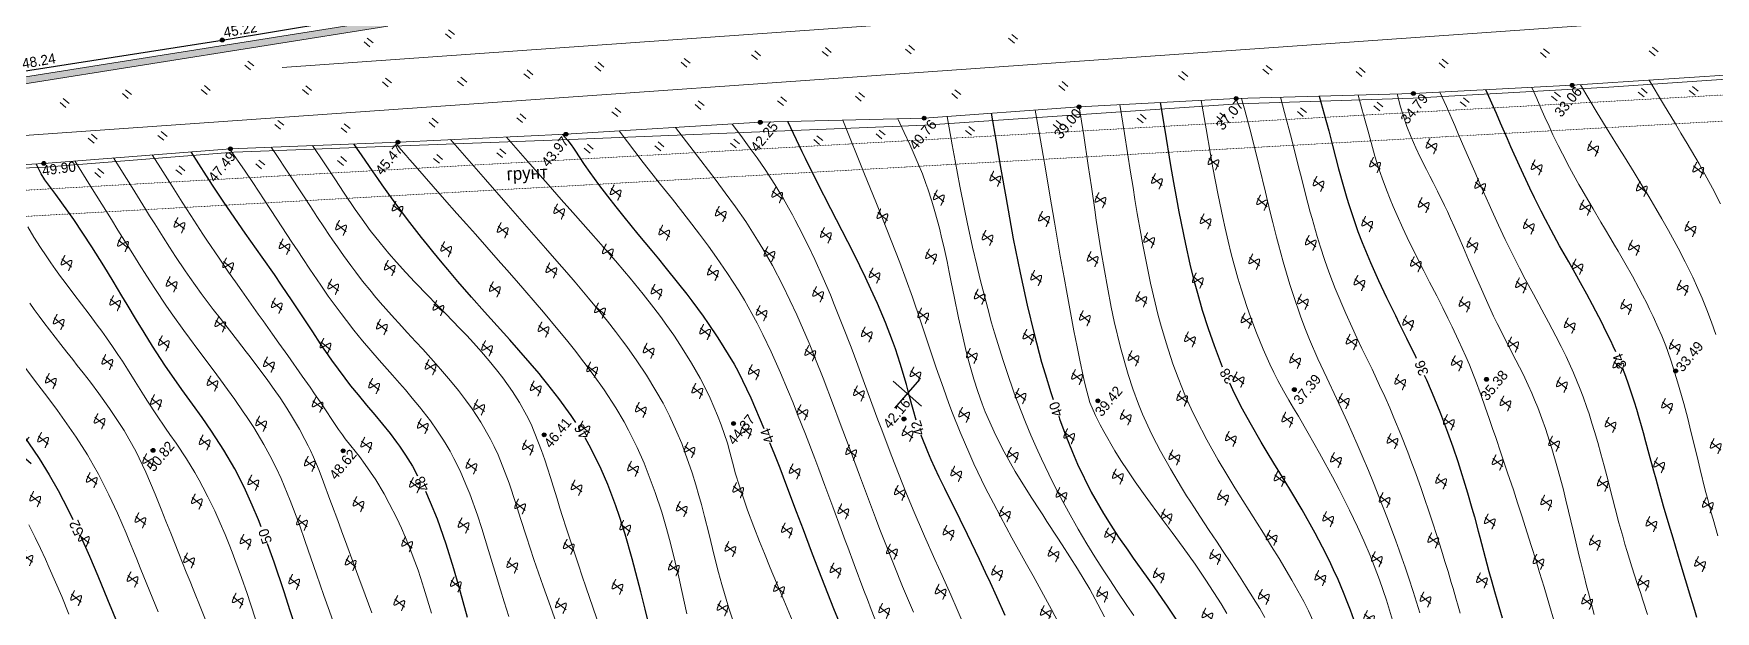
# Model space of a CAD drawing. Header units: millimetres. Extents: x -2893842 to -949497, y -1203244 to 262218.
# Drawn here: x -2134895 to -2001651, y -741311 to -695531 of the extents above; entities that cross this region are included whole.
import ezdxf

# ---------------------------------------------------------------- set-up
doc = ezdxf.new("R2010")
doc.units = ezdxf.units.MM
doc.linetypes.add('g5_366', pattern=[0.85, 0.1, -0.75])
doc.layers.get('0').update_dxf_attribs({"lineweight": 5})
for name, color, linetype in [('!!!_ Размеры', 7, 'Continuous'), ('02_сетка', 253, 'Continuous'), ('06_Инженерно-технические сооружения', 253, 'Continuous'), ('10_Границы покрытий и угодий', 253, 'Continuous'), ('12_Рельеф', 253, 'Continuous'), ('13_Растительность', 253, 'Continuous'), ('19_Горизонтали', 253, 'Continuous'), ('61_Отметки высоты поверхности', 253, 'Continuous')]:
    doc.layers.add(name, color=color, linetype=linetype)
doc.styles.add('LIKE17', font='d431.shx')
doc.styles.add('LIKE36', font='pragmai.shx')
doc.linetypes.add('g5_085a', pattern='A,0.001,[19,GUGK_2005.shx,S=1,R=180,X=0,Y=0],0.5,[18,GUGK_2005.shx,S=6,R=180,X=0,Y=0],0.5', length=1.001)
doc.linetypes.add('g5_280_1', pattern='A,0.001,[21,GUGK_2005.shx,S=1,R=180,X=0,Y=0],2', length=2.001)
doc.linetypes.add('g5_386_1', pattern='A,0,-0.75,[39,GUGK_2005.shx,S=0.5,R=0,X=0.55,Y=0],-0.75', length=1.5)

# ---------------------------------------------------------------- blocks, each defined once
blk = doc.blocks.new('BL_333')
at = {"color": 0}
for p, q in [((0, -3), (0, 3)), ((-3, 0), (3, 0))]:
    blk.add_line(p, q, dxfattribs=at)
blk = doc.blocks.new('g5_401')
at = {"color": 0, "lineweight": 20}
for points in [[(-0.2, 0), (-0.2, 0.6)], [(0.2, 0), (0.2, 0.6)]]:
    blk.add_lwpolyline(points, dxfattribs=at)
blk = doc.blocks.new('g5_411')
at = {"color": 0, "linetype": 'Continuous', "lineweight": 15}
for points in [[(0.38, 1), (0.37, 1), (0.36, 1), (0.35, 0.99), (0.34, 0.99), (0.33, 0.99), (0.32, 0.99), (0.31, 0.99), (0.3, 0.98), (0.29, 0.98), (0.28, 0.98), (0.27, 0.98), (0.26, 0.97), (0.25, 0.97), (0.24, 0.97), (0.23, 0.97), (0.22, 0.97), (0.21, 0.96), (0.2, 0.96), (0.19, 0.96), (0.18, 0.96), (0.17, 0.95), (0.16, 0.95), (0.15, 0.95), (0.14, 0.95), (0.13, 0.95), (0.12, 0.94), (0.11, 0.94), (0.1, 0.94), (0.09, 0.94), (0.08, 0.93), (0.07, 0.93), (0.06, 0.93), (0.05, 0.93), (0.04, 0.93), (0.03, 0.92), (0.02, 0.92), (0.01, 0.92), (0, 0.92), (-0.01, 0.91), (-0.01, 0.91), (-0.02, 0.91), (-0.03, 0.91), (-0.04, 0.9), (-0.05, 0.9), (-0.06, 0.9), (-0.07, 0.9), (-0.08, 0.89), (-0.09, 0.89), (-0.1, 0.89), (-0.11, 0.88), (-0.12, 0.88), (-0.13, 0.88), (-0.14, 0.88), (-0.15, 0.87), (-0.16, 0.87), (-0.17, 0.87), (-0.18, 0.86), (-0.19, 0.86), (-0.2, 0.86), (-0.21, 0.86), (-0.22, 0.85), (-0.23, 0.85), (-0.24, 0.85), (-0.24, 0.84), (-0.25, 0.84), (-0.26, 0.83), (-0.27, 0.83), (-0.28, 0.83), (-0.29, 0.82), (-0.3, 0.82), (-0.31, 0.81), (-0.32, 0.81), (-0.33, 0.8), (-0.34, 0.8), (-0.34, 0.79), (-0.35, 0.79), (-0.36, 0.78), (-0.37, 0.78), (-0.37, 0.77), (-0.38, 0.76), (-0.38, 0.75), (-0.38, 0.74), (-0.38, 0.73), (-0.38, 0.72), (-0.38, 0.71), (-0.37, 0.71), (-0.36, 0.7), (-0.35, 0.69), (-0.35, 0.69), (-0.34, 0.68), (-0.33, 0.68), (-0.32, 0.67), (-0.31, 0.67), (-0.3, 0.66), (-0.29, 0.66), (-0.28, 0.65), (-0.28, 0.65), (-0.27, 0.64), (-0.26, 0.64), (-0.25, 0.63), (-0.24, 0.63), (-0.23, 0.63), (-0.22, 0.62), (-0.21, 0.62), (-0.2, 0.62), (-0.19, 0.61), (-0.18, 0.61), (-0.17, 0.6), (-0.17, 0.6), (-0.16, 0.6), (-0.15, 0.59), (-0.14, 0.59), (-0.13, 0.59), (-0.12, 0.58), (-0.11, 0.58), (-0.1, 0.58), (-0.09, 0.57), (-0.08, 0.57), (-0.07, 0.57), (-0.06, 0.56), (-0.05, 0.56), (-0.04, 0.56), (-0.03, 0.55), (-0.02, 0.55), (-0.01, 0.55), (-0.01, 0.54), (0, 0.54), (0.01, 0.54), (0.02, 0.53), (0.03, 0.53), (0.04, 0.53), (0.05, 0.52), (0.06, 0.52), (0.07, 0.52), (0.08, 0.51), (0.09, 0.51), (0.1, 0.51), (0.11, 0.5), (0.12, 0.5), (0.13, 0.5), (0.14, 0.49), (0.14, 0.49), (0.15, 0.48), (0.16, 0.48), (0.17, 0.48), (0.18, 0.47), (0.19, 0.47), (0.2, 0.47), (0.21, 0.46), (0.22, 0.46), (0.23, 0.45), (0.24, 0.45), (0.25, 0.45), (0.26, 0.44), (0.26, 0.44), (0.27, 0.43), (0.28, 0.43), (0.29, 0.42), (0.3, 0.42), (0.31, 0.42), (0.32, 0.41), (0.33, 0.4), (0.33, 0.4), (0.34, 0.39), (0.35, 0.39), (0.36, 0.38), (0.37, 0.38), (0.37, 0.37), (0.38, 0.36), (0.39, 0.35), (0.39, 0.34), (0.39, 0.33), (0.39, 0.32), (0.39, 0.31), (0.39, 0.3), (0.38, 0.3), (0.38, 0.29), (0.37, 0.28), (0.36, 0.27), (0.36, 0.27), (0.35, 0.26), (0.34, 0.25), (0.33, 0.25), (0.32, 0.24), (0.31, 0.24), (0.31, 0.23), (0.3, 0.23), (0.29, 0.22), (0.28, 0.22), (0.27, 0.21), (0.26, 0.21), (0.25, 0.2), (0.24, 0.2), (0.23, 0.2), (0.23, 0.19), (0.22, 0.19), (0.21, 0.18), (0.2, 0.18), (0.19, 0.18), (0.18, 0.17), (0.17, 0.17), (0.16, 0.17), (0.15, 0.16), (0.14, 0.16), (0.13, 0.15), (0.12, 0.15), (0.11, 0.15), (0.1, 0.14), (0.1, 0.14), (0.09, 0.14), (0.08, 0.13), (0.07, 0.13), (0.06, 0.13), (0.05, 0.13), (0.04, 0.12), (0.03, 0.12), (0.02, 0.12), (0.01, 0.11), (0, 0.11), (-0.01, 0.11), (-0.02, 0.1), (-0.03, 0.1), (-0.04, 0.1), (-0.05, 0.09), (-0.06, 0.09), (-0.07, 0.09), (-0.08, 0.09), (-0.09, 0.08), (-0.1, 0.08), (-0.1, 0.08), (-0.11, 0.07), (-0.12, 0.07), (-0.13, 0.07), (-0.14, 0.07), (-0.15, 0.06), (-0.16, 0.06), (-0.17, 0.06), (-0.18, 0.05), (-0.19, 0.05), (-0.2, 0.05), (-0.21, 0.05), (-0.22, 0.04), (-0.23, 0.04), (-0.24, 0.04), (-0.25, 0.04), (-0.26, 0.03), (-0.27, 0.03), (-0.28, 0.03), (-0.29, 0.02), (-0.3, 0.02), (-0.31, 0.02), (-0.32, 0.02), (-0.33, 0.01), (-0.34, 0.01), (-0.35, 0.01), (-0.35, 0.01), (-0.36, 0), (-0.37, 0), (-0.38, 0)], [(0, 1), (0, 0)]]:
    blk.add_lwpolyline(points, dxfattribs=at)
blk = doc.blocks.new('g5_330')
blk.add_hatch(color=0).paths.add_polyline_path([(-0.15, 0, 1), (0.15, 0, 1)])
at = {"color": 0}
blk.add_circle((0, 0), 0.15, dxfattribs=at)
blk = doc.blocks.new('Топо_07.04.17')
at = {"layer": '06_Инженерно-технические сооружения', "linetype": 'Continuous', "lineweight": 20}
blk.add_hatch(color=7, dxfattribs=at).paths.add_polyline_path([(-90330, -590655), (-90347, -590717), (-90361, -590756), (-90382, -590804), (-90411, -590851), (-90429, -590874), (-90449, -590896), (-90489, -590933), (-90525, -590961), (-90550, -590979), (-90589, -591004), (-90637, -591029), (-90689, -591051), (-91102, -591198), (-91283, -590689), (-91066, -590612), (-91025, -590596), (-90986, -590575), (-90959, -590558), (-90943, -590545), (-90923, -590527), (-90908, -590512), (-90890, -590491), (-90873, -590470), (-90857, -590448), (-90842, -590423), (-90829, -590393), (-90819, -590355), (-90812, -590311), (-89906, -585795), (-89749, -583190), (-90765, -577717), (-95182, -565551), (-95829, -564827), (-96550, -564210), (-114803, -562794), (-143291, -560491), (-172694, -558257), (-205353, -557281), (-222333, -557403), (-243262, -558205), (-272521, -559509), (-287741, -560073), (-304911, -560306), (-320227, -559835), (-336012, -559406), (-345151, -559109), (-345134, -558570), (-335995, -558866), (-320211, -559296), (-304907, -559766), (-287755, -559533), (-272543, -558970), (-243284, -557665), (-222345, -556863), (-205346, -556741), (-172665, -557718), (-143249, -559953), (-114761, -562256), (-96421, -563678), (-96246, -563758), (-95633, -564284), (-95345, -564559), (-94825, -565140), (-94671, -565376), (-90242, -577574), (-89206, -583156), (-89369, -585864)])
at = {"layer": '02_сетка', "color": 3, "linetype": 'Continuous'}
for p, q in [((-206746, -592797), (-204525, -590781)), ((-204627, -592900), (-206644, -590678))]:
    blk.add_line(p, q, dxfattribs=at)
at = {"layer": '06_Инженерно-технические сооружения', "color": 7, "linetype": 'Continuous', "lineweight": 20}
blk.add_lwpolyline([(-243262, -558205), (-272521, -559509), (-287741, -560073), (-304911, -560306), (-320227, -559835), (-336012, -559406), (-345151, -559109), (-345134, -558570), (-335995, -558866), (-320211, -559296), (-304907, -559766), (-287755, -559533), (-272543, -558970), (-243284, -557665)], dxfattribs=at)
at = {"layer": '06_Инженерно-технические сооружения', "color": 7, "linetype": 'g5_280_1', "lineweight": 20}
blk.add_lwpolyline([(-243284, -557665), (-272543, -558970), (-287755, -559533), (-304907, -559766), (-320211, -559296), (-335995, -558866), (-335995, -558866), (-345134, -558570)], dxfattribs=at)
at = {"layer": '10_Границы покрытий и угодий', "color": 7, "linetype": 'Continuous', "lineweight": 30}
blk.add_lwpolyline([(-272689, -558501), (-256411, -557814), (-243202, -557158)], dxfattribs=at)
at = {"layer": '10_Границы покрытий и угодий', "color": 7, "linetype": 'g5_366', "lineweight": 20}
blk.add_lwpolyline([(-354642, -565467), (-354270, -565105), (-353885, -564762), (-353638, -564561), (-353399, -564383), (-353173, -564229), (-352935, -564083), (-352597, -563907), (-352218, -563753), (-351507, -563588), (-350605, -563534), (-345742, -563754), (-337200, -564240), (-326677, -564840), (-320850, -565172), (-300979, -566304), (-289809, -566940), (-275181, -567773), (-254421, -568955), (-234583, -570085), (-204478, -571800), (-174463, -573510), (-151883, -574796), (-135241, -575744)], dxfattribs=at)
blk.add_lwpolyline([(-274139, -627733), (-288936, -626643), (-306647, -610479), (-346751, -565770), (-108476, -579342), (-99162, -592075), (-100786, -616211), (-208446, -619410)], close=True, dxfattribs=at)
at = {"layer": '12_Рельеф', "color": 7, "linetype": 'g5_085a', "lineweight": 20}
blk.add_lwpolyline([(-136014, -574107), (-150549, -573431), (-163124, -572656), (-177120, -571473), (-189561, -570722), (-201858, -570234), (-214794, -569099), (-230197, -568302), (-243409, -567429), (-256748, -566451), (-271562, -565933), (-285240, -565166), (-300168, -563882), (-316112, -563245), (-333722, -562465), (-345243, -560132)], dxfattribs=at)
at = {"layer": '13_Растительность', "color": 7, "linetype": 'g5_386_1', "lineweight": 20}
for points in [[(-333692, -560957), (-105365, -570675)], [(-105126, -566682), (-251934, -560509)], [(-342854, -562408), (-333797, -562772), (-300193, -564223), (-271506, -566254), (-256500, -566739), (-229931, -568760), (-201830, -570786), (-176997, -571909), (-163186, -573033), (-147670, -573911), (-121645, -575087), (-109480, -575165), (-104634, -575741), (-101888, -576489), (-100143, -577371), (-99397, -577790)]]:
    blk.add_lwpolyline(points, dxfattribs=at)
at = {"layer": '19_Горизонтали', "color": 42, "linetype": 'Continuous', "lineweight": 20}
for points in [[(-275983, -594247), (-275587, -595313), (-275269, -596220), (-274976, -597097), (-274744, -597817), (-274026, -600191), (-273614, -601642)], [(-266566, -602273), (-267208, -599974), (-267581, -598637), (-267781, -597926), (-268003, -597136), (-268193, -596470), (-268395, -595777), (-268898, -594126), (-269398, -592623), (-269681, -591834), (-270038, -590900), (-270342, -590159), (-270731, -589277), (-270731, -589277), (-271463, -587779), (-272221, -586371), (-272703, -585520), (-273349, -584408), (-273782, -583674), (-274160, -583031), (-274938, -581693)], [(-273910, -576827), (-273622, -577349), (-273296, -577922), (-272980, -578464), (-272601, -579100), (-272601, -579100), (-271841, -580347), (-271441, -580993), (-271041, -581638), (-270735, -582135), (-270347, -582767), (-269854, -583581), (-269296, -584531), (-268577, -585819), (-267635, -587690), (-267328, -588371), (-266897, -589424), (-266687, -589991), (-266295, -591153), (-265753, -592962), (-265404, -594211), (-265141, -595184), (-264871, -596189), (-264418, -597866), (-263998, -599397), (-263790, -600152), (-263617, -600780), (-263139, -602501), (-262038, -606458)], [(-258942, -603805), (-259219, -602454), (-259401, -601603), (-259694, -600302), (-260052, -598820), (-260203, -598235), (-260371, -597608), (-260607, -596770), (-260890, -595827), (-261215, -594822), (-261431, -594196), (-261628, -593649), (-261935, -592844), (-262165, -592275), (-262446, -591615), (-262969, -590477), (-263651, -589146), (-264060, -588395), (-264345, -587876), (-264949, -586738), (-265528, -585576), (-265778, -585060), (-266325, -583914), (-266825, -582872), (-267147, -582216), (-267434, -581647), (-267791, -580963), (-268190, -580230), (-268501, -579675), (-268808, -579139), (-269343, -578222), (-270360, -576506), (-270943, -575514), (-271251, -574982), (-271589, -574384), (-271898, -573826), (-272212, -573242), (-272587, -572514), (-272999, -571668), (-273395, -570787)], [(-269104, -566019), (-268079, -568133), (-267357, -569657), (-267104, -570192), (-266743, -570959), (-266327, -571842), (-265734, -573094), (-265259, -574088), (-264954, -574720), (-264453, -575743), (-263941, -576769), (-263174, -578260), (-262758, -579043), (-262041, -580350), (-261670, -581004), (-261113, -581964), (-260090, -583703), (-259596, -584547), (-259121, -585370), (-258643, -586218), (-258077, -587264), (-257859, -587681), (-257392, -588617), (-256752, -590023), (-256378, -590944), (-255997, -591988), (-255706, -592870), (-255177, -594681), (-254674, -596674), (-254359, -598035), (-253768, -600705), (-253372, -602450), (-253073, -603739), (-252599, -605735)], [(-249748, -604264), (-250114, -602782), (-250458, -601389), (-251123, -598690), (-251409, -597522), (-251613, -596688), (-251946, -595316), (-252037, -594942), (-252385, -593535), (-252641, -592573), (-252786, -592064), (-252964, -591475), (-253145, -590920), (-253279, -590535), (-253473, -590010), (-253819, -589147), (-254313, -588032), (-254624, -587382), (-255065, -586509), (-255441, -585803), (-255873, -585022), (-257049, -583012), (-257313, -582575), (-257896, -581622), (-258446, -580726), (-259071, -579705), (-259532, -578942), (-259934, -578268), (-260339, -577571), (-260724, -576892), (-261094, -576221), (-261395, -575660), (-262025, -574447), (-262421, -573659), (-262836, -572813), (-263378, -571690), (-263704, -571005), (-263965, -570452), (-264310, -569721), (-264834, -568610), (-266030, -566126)], [(-262957, -566234), (-262415, -567339), (-261663, -568884), (-261014, -570214), (-260457, -571348), (-259667, -572927), (-259408, -573435), (-258610, -574967), (-257984, -576141), (-257529, -576984), (-257119, -577735), (-256029, -579711), (-255705, -580296), (-255076, -581429), (-254657, -582185), (-254072, -583243), (-253119, -584986), (-252604, -585942), (-252316, -586483), (-251945, -587186), (-251507, -588028), (-251219, -588591), (-250739, -589524), (-250487, -589983), (-250293, -590315), (-249920, -590904), (-249338, -591829), (-248947, -592506), (-248263, -593824), (-247728, -595002), (-247405, -595790), (-246948, -597026), (-246672, -597859), (-246250, -599279), (-245995, -600244), (-245740, -601308), (-245608, -601904), (-245429, -602762), (-245052, -604806)], [(-238998, -605751), (-239248, -604557), (-239434, -603596), (-239648, -602431), (-240011, -600394), (-240347, -598603), (-240576, -597491), (-240985, -595764), (-241200, -594979), (-241332, -594528), (-241497, -594003), (-241699, -593407), (-241913, -592826), (-242150, -592232), (-242467, -591509), (-242612, -591202), (-243001, -590437), (-243432, -589659), (-244164, -588454), (-244655, -587698), (-245124, -587002), (-245532, -586410), (-246004, -585734), (-246918, -584429), (-248050, -582759), (-248050, -582759), (-248651, -581821), (-249152, -581002), (-249507, -580404), (-250354, -578916), (-250852, -578003), (-251567, -576649), (-252032, -575747), (-252362, -575099), (-252742, -574345), (-253717, -572394), (-254536, -570762), (-255284, -569300), (-255835, -568248), (-256810, -566449)], [(-253534, -566686), (-253160, -567390), (-252510, -568645), (-251331, -570982), (-250767, -572104), (-250538, -572555), (-250051, -573507), (-249752, -574082), (-249514, -574535), (-249200, -575122), (-248794, -575863), (-248307, -576724), (-247983, -577281), (-247517, -578053), (-246929, -578982), (-246731, -579284), (-246323, -579891), (-245558, -580985), (-244842, -581977), (-244462, -582497), (-243860, -583318), (-243395, -583954), (-242659, -584976), (-242173, -585669), (-241484, -586689), (-240951, -587521), (-240477, -588307), (-240039, -589086), (-239470, -590203), (-238853, -591637), (-238631, -592247), (-238403, -592943), (-237788, -595271), (-237439, -596922), (-237199, -598155), (-236907, -599650), (-236520, -601492), (-236026, -603671), (-235627, -605360), (-235299, -606728)], [(-231879, -607763), (-232316, -605765), (-232659, -604185), (-232881, -603157), (-233044, -602392), (-233321, -601081), (-233687, -599307), (-233877, -598363), (-234012, -597684), (-234156, -596940), (-234355, -595899), (-234493, -595182), (-234641, -594429), (-234781, -593738), (-234943, -592988), (-235532, -590811), (-235803, -590065), (-236257, -588995), (-236707, -588074), (-237345, -586918), (-237764, -586224), (-238258, -585457), (-238783, -584683), (-239345, -583894), (-239804, -583270), (-240301, -582611), (-241251, -581380), (-241955, -580481), (-242490, -579796), (-243406, -578609), (-244045, -577756), (-244693, -576861), (-245210, -576115), (-245808, -575204), (-246461, -574133), (-247005, -573177), (-247461, -572338), (-248181, -570959), (-248795, -569752), (-249483, -568401), (-250254, -566927)], [(-243695, -567407), (-243616, -567556), (-243445, -567850), (-243147, -568298), (-242971, -568555), (-242741, -568892), (-242519, -569215), (-240341, -572350), (-239488, -573564), (-238837, -574488), (-238217, -575369), (-236647, -577608), (-236063, -578447), (-235402, -579402), (-233558, -582116), (-232573, -583603), (-231998, -584492), (-231455, -585351), (-230192, -587462), (-229480, -588760), (-228720, -590280), (-228188, -591471), (-227908, -592159), (-227385, -593598), (-226981, -594891), (-226365, -597312), (-226038, -598912), (-225806, -600248), (-225624, -601438), (-225416, -602984), (-225273, -604183), (-225162, -605189), (-224960, -607154)], [(-221409, -607975), (-221602, -607083), (-221950, -605154), (-222098, -604176), (-222274, -602903), (-222523, -600988), (-222706, -599628), (-222846, -598664), (-222962, -597922), (-223106, -597076), (-223292, -596086), (-223649, -594467), (-223847, -593691), (-224118, -592744), (-224559, -591411), (-224961, -590355), (-225408, -589296), (-226022, -587980), (-226645, -586763), (-227311, -585555), (-227583, -585082), (-228059, -584280), (-228610, -583383), (-229881, -581412), (-230803, -580038), (-231374, -579201), (-232051, -578216), (-232819, -577101), (-235388, -573387), (-236932, -571159), (-239330, -567698)], [(-234897, -567991), (-233296, -570312), (-232057, -572104), (-231151, -573403), (-230366, -574518), (-229114, -576291), (-228586, -577043), (-228104, -577735), (-227430, -578716), (-226813, -579630), (-226437, -580199), (-225555, -581570), (-224837, -582741), (-224392, -583498), (-223957, -584265), (-223513, -585083), (-223063, -585957), (-222359, -587438), (-221817, -588714), (-221490, -589563), (-221206, -590369), (-220770, -591789), (-220565, -592567), (-220249, -594066), (-220137, -594796), (-220022, -595605), (-219871, -596547), (-219698, -597488), (-219259, -599513), (-218920, -600881), (-218600, -602084), (-218318, -603096), (-217985, -604257), (-217198, -606936), (-216722, -608578)], [(-210051, -609840), (-210414, -608442), (-210626, -607615), (-210811, -606889), (-211347, -604749), (-211702, -603321), (-211834, -602788), (-212061, -601869), (-212517, -600027), (-212956, -598264), (-213290, -596937), (-213513, -596062), (-214031, -594058), (-214465, -592427), (-214724, -591480), (-215035, -590373), (-215442, -588993), (-215986, -587278), (-216493, -585815), (-216839, -584890), (-217164, -584072), (-217634, -582968), (-217999, -582167), (-218720, -580703), (-219446, -579339), (-219986, -578377), (-220570, -577372), (-221311, -576138), (-222401, -574371), (-223197, -573099), (-224367, -571220), (-225988, -568520)], [(-221510, -568751), (-219819, -571586), (-218787, -573297), (-218179, -574330), (-217502, -575520), (-216826, -576775), (-216054, -578341), (-215717, -579081), (-215117, -580493), (-214473, -582161), (-213641, -584584), (-212923, -586936), (-212552, -588249), (-212133, -589806), (-211557, -592049), (-211241, -593313), (-210651, -595695), (-210142, -597752), (-209759, -599285), (-209255, -601271), (-209008, -602229), (-208687, -603448), (-207733, -606906), (-207104, -609037)], [(-203055, -611139), (-203644, -609217), (-204020, -608016), (-204533, -606398), (-204951, -605079), (-205558, -603139), (-206215, -600970), (-206635, -599518), (-207424, -596591), (-208011, -594272), (-208186, -593566), (-208911, -590602), (-209285, -589087), (-209656, -587614), (-210108, -585882), (-210593, -584113), (-210821, -583319), (-211236, -581935), (-211728, -580399), (-212111, -579276), (-212691, -577695), (-212921, -577102), (-213091, -576679), (-213340, -576077), (-213662, -575327), (-214205, -574137), (-214833, -572867), (-215362, -571873), (-215882, -570953), (-216455, -569971), (-217032, -568983)], [(-208282, -569670), (-207049, -574109), (-206407, -576392), (-206028, -577758), (-205534, -579583), (-205065, -581384), (-204381, -584223), (-203955, -586147), (-203845, -586656), (-203129, -589991), (-202756, -591653), (-202451, -592933), (-202256, -593712), (-201836, -595278), (-201276, -597136), (-201024, -597904), (-200320, -599908), (-199848, -601166), (-199409, -602292), (-198696, -604061), (-197784, -606267), (-197374, -607250), (-196218, -610054), (-195617, -611577)], [(-192110, -611096), (-192515, -610042), (-193032, -608806), (-193813, -607087), (-194295, -606083), (-194804, -605051), (-195121, -604418), (-195790, -603091), (-196070, -602535), (-196286, -602104), (-196768, -601128), (-197148, -600343), (-197834, -598863), (-198143, -598156), (-198536, -597211), (-199050, -595854), (-199671, -593891), (-199840, -593250), (-200075, -592236), (-200275, -591221), (-200495, -589895), (-200622, -588979), (-200781, -587655), (-200924, -586254), (-201078, -584556), (-201182, -583377), (-201253, -582591), (-201336, -581716), (-201462, -580516), (-201535, -579884), (-201644, -579035), (-201846, -577687), (-201993, -576847), (-202201, -575822), (-202298, -575395), (-202496, -574598), (-202728, -573770), (-203021, -572824), (-203229, -572191), (-203567, -571182), (-203941, -570051)], [(-200041, -570306), (-199890, -572586), (-199802, -573878), (-199654, -575902), (-199499, -577766), (-199404, -578801), (-199200, -580813), (-199031, -582280), (-198886, -583441), (-198555, -585781), (-198369, -586949), (-198229, -587773), (-197803, -590031), (-197616, -590925), (-197214, -592690), (-197038, -593407), (-196594, -595074), (-196286, -596138), (-195982, -597129), (-195663, -598113), (-195232, -599365), (-194810, -600518), (-194367, -601666), (-194020, -602524), (-193403, -603979), (-192851, -605210), (-192345, -606290), (-191805, -607398), (-191376, -608251), (-190886, -609198), (-190242, -610407), (-189780, -611279)], [(-182461, -611948), (-182823, -611119), (-183796, -609115), (-184509, -607775), (-185297, -606363), (-186037, -605074), (-186691, -603942), (-187830, -601947), (-188481, -600763), (-188975, -599827), (-189424, -598936), (-189806, -598140), (-190517, -596511), (-190732, -595966), (-191024, -595167), (-191347, -594089), (-191557, -592675), (-191620, -592071), (-191757, -590677), (-191853, -589617), (-191961, -588327), (-192031, -587438), (-192180, -585380), (-192268, -584032), (-192374, -582306), (-192457, -580877), (-192529, -579579), (-192648, -577411), (-192765, -575312), (-192827, -574224), (-192938, -572377), (-193054, -570583)], [(-189561, -570722), (-189447, -573014), (-189357, -575437), (-189303, -577142), (-189245, -578980), (-189217, -579798), (-189165, -581157), (-189120, -582177), (-189031, -583850), (-188943, -585176), (-188811, -586794), (-188699, -587930), (-188439, -590056), (-188439, -590056), (-188439, -590056), (-188439, -590056), (-188085, -592252), (-188085, -592252), (-188085, -592252), (-187845, -593422), (-187543, -594659), (-187311, -595478), (-186778, -597110), (-186482, -597917), (-186233, -598555), (-185608, -600049), (-184890, -601625), (-184563, -602311), (-184338, -602772), (-184062, -603333), (-183712, -604031), (-183093, -605247), (-182625, -606158), (-182178, -607029), (-181690, -607986), (-181118, -609124), (-180688, -609999), (-179821, -611849), (-179495, -612588)], [(-175711, -613304), (-176003, -612451), (-176291, -611680), (-177025, -609901), (-177846, -608076), (-178324, -607056), (-178856, -605943), (-179262, -605100), (-180693, -602122), (-181214, -601003), (-181758, -599793), (-182480, -598085), (-183119, -596418), (-183439, -595496), (-183762, -594483), (-184188, -592955), (-184468, -591794), (-184821, -590077), (-185085, -588527), (-185199, -587761), (-185323, -586833), (-185507, -585242), (-185646, -583783), (-185774, -582159), (-185835, -581238), (-185928, -579644), (-185984, -578521), (-186029, -577561), (-186083, -576322), (-186218, -573229), (-186338, -570916)], [(-179892, -571306), (-179761, -573605), (-179642, -575613), (-179642, -575613), (-179570, -576714), (-179489, -577830), (-179402, -578927), (-179402, -578927), (-179237, -580715), (-179143, -581594), (-179021, -582636), (-178888, -583650), (-178582, -585636), (-178429, -586495), (-178139, -587938), (-177926, -588881), (-177620, -590102), (-177238, -591443), (-176833, -592701), (-176589, -593394), (-176346, -594041), (-176001, -594900), (-175654, -595703), (-175359, -596370), (-175057, -597050), (-174434, -598474), (-173721, -600149), (-173367, -601004), (-172916, -602121), (-172502, -603185), (-172155, -604110), (-171869, -604900), (-171396, -606272), (-171016, -607453), (-170661, -608643), (-170425, -609493), (-170128, -610660), (-169763, -612313), (-169430, -614202)], [(-167264, -613619), (-167595, -611862), (-167812, -610794), (-168009, -609871), (-168179, -609105), (-168320, -608488), (-168497, -607736), (-168951, -605900), (-169430, -604085), (-169738, -602972), (-170033, -601938), (-170387, -600736), (-170680, -599771), (-171269, -597892), (-171616, -596823), (-171892, -595989), (-172474, -594269), (-173001, -592694), (-173491, -591098), (-173750, -590150), (-173993, -589181), (-174364, -587504), (-174543, -586599), (-174867, -584759), (-175087, -583345), (-175172, -582760), (-175337, -581563), (-175463, -580612), (-175654, -579096), (-175915, -577001), (-176097, -575572), (-176311, -573995), (-176538, -572457), (-176690, -571510)], [(-173621, -571769), (-173424, -573005), (-173220, -574401), (-173106, -575226), (-172812, -577418), (-172693, -578309), (-172615, -578878), (-172406, -580357), (-172296, -581089), (-172216, -581603), (-171971, -583051), (-171807, -583935), (-171604, -584937), (-171464, -585571), (-171325, -586167), (-171031, -587316), (-170416, -589386), (-170040, -590531), (-169750, -591382), (-169443, -592267), (-169085, -593291), (-168838, -594005), (-168384, -595348), (-168085, -596271), (-167794, -597208), (-167554, -598012), (-167158, -599402), (-166771, -600844), (-166594, -601535), (-166329, -602607), (-166329, -602607), (-166039, -603841), (-165461, -606490), (-165205, -607754), (-164986, -608881), (-164818, -609782), (-164666, -610615), (-164509, -611505), (-164423, -612002), (-164291, -612778), (-164184, -613417), (-164087, -613994)], [(-156570, -616574), (-156971, -614194), (-157237, -612698), (-157458, -611492), (-157634, -610549), (-157873, -609306), (-158178, -607756), (-158335, -606977), (-158573, -605811), (-158790, -604766), (-159087, -603361), (-159440, -601727), (-159712, -600485), (-159877, -599742), (-160056, -598940), (-160268, -598000), (-160487, -597038), (-160785, -595799), (-160895, -595376), (-161132, -594527), (-161335, -593847), (-161765, -592506), (-162155, -591375), (-162414, -590650), (-162726, -589799), (-163096, -588809), (-163529, -587663), (-163885, -586720), (-164164, -585974), (-164480, -585114), (-164773, -584296), (-165160, -583169), (-165497, -582129), (-165728, -581370), (-165898, -580778), (-166107, -580000), (-166336, -579061), (-166506, -578274), (-166703, -577241), (-166886, -576152), (-167041, -575153), (-167157, -574378), (-167304, -573406), (-167482, -572287)], [(-164413, -572547), (-164246, -573599), (-164147, -574183), (-163930, -575197), (-163688, -576090), (-163417, -576954), (-163146, -577740), (-162772, -578760), (-162561, -579317), (-162359, -579854), (-162094, -580565), (-161672, -581750), (-161502, -582254), (-161313, -582828), (-161102, -583485), (-160808, -584430), (-160552, -585271), (-160454, -585598), (-160261, -586242), (-159847, -587619), (-159598, -588433), (-159224, -589624), (-158799, -590907), (-158591, -591505), (-157936, -593255), (-157936, -593255), (-157428, -594563), (-156987, -595746), (-156683, -596639), (-156474, -597305), (-156314, -597851), (-156138, -598492), (-155909, -599402), (-155722, -600212), (-155508, -601239), (-155393, -601838), (-155118, -603439), (-154870, -605103), (-154744, -606034), (-154425, -608599), (-154190, -610563), (-154141, -610964), (-153989, -612171), (-153880, -612985), (-153803, -613543), (-153715, -614151), (-153538, -615287)], [(-149334, -615784), (-149571, -614612), (-149709, -613974), (-149871, -613232), (-150153, -611893), (-150392, -610619), (-150492, -610038), (-150597, -609397), (-150768, -608291), (-150934, -607152), (-151173, -605458), (-151253, -604891), (-151430, -603668), (-151574, -602714), (-151725, -601783), (-151877, -600904), (-152005, -600219), (-152157, -599459), (-152270, -598930), (-152470, -598062), (-152627, -597436), (-153011, -596073), (-153447, -594735), (-153744, -593900), (-154069, -593031), (-154519, -591881), (-154937, -590844), (-155129, -590371), (-155469, -589536), (-155977, -588270), (-156336, -587348), (-156683, -586424), (-156942, -585707), (-157198, -584977), (-157601, -583791), (-157997, -582582), (-158157, -582083), (-158675, -580423), (-158995, -579376), (-159144, -578887), (-159560, -577508), (-159944, -576236), (-160155, -575543), (-160306, -575051), (-160580, -574164), (-160639, -573975), (-161016, -572786)], [(-153747, -573234), (-153454, -574161), (-153209, -574945), (-152972, -575701), (-152735, -576441), (-152501, -577150), (-152191, -578038), (-151929, -578749), (-151485, -579887), (-151237, -580496), (-150903, -581294), (-150715, -581731), (-150342, -582587), (-150008, -583340), (-149503, -584465), (-149270, -584984), (-148877, -585858), (-148640, -586388), (-148409, -586910), (-147980, -587892), (-147508, -589009), (-147105, -590003), (-146877, -590589), (-146623, -591264), (-146449, -591747), (-146233, -592373), (-145934, -593296), (-145737, -593955), (-145508, -594789), (-145390, -595257), (-145210, -596044), (-144897, -597711), (-144605, -599480), (-144426, -600709), (-144286, -601741), (-144137, -602912), (-143985, -604123), (-143898, -604821), (-143681, -606494), (-143576, -607257), (-143417, -608330), (-143335, -608848), (-143101, -610203)], [(-141466, -594331), (-141704, -593317), (-141962, -592313), (-142227, -591364), (-142471, -590557), (-142773, -589624), (-143222, -588348), (-143658, -587198), (-144253, -585730), (-144669, -584754), (-145050, -583889), (-145503, -582886), (-145991, -581831), (-146454, -580847), (-147078, -579534), (-147410, -578838), (-148088, -577411), (-148828, -575831), (-149893, -573461)], [(-144429, -573715), (-143532, -575727), (-142766, -577401), (-142410, -578178), (-142023, -579031), (-142023, -579031), (-141260, -580755), (-140418, -582787), (-140418, -582787), (-139929, -584080)]]:
    blk.add_lwpolyline(points, dxfattribs=at)
at = {"layer": '19_Горизонтали', "color": 42, "linetype": 'Continuous', "lineweight": 30}
for points in [[(-284619, -565201), (-284409, -565767), (-283387, -568685), (-282602, -571043), (-281910, -573132), (-281638, -573938), (-281224, -575141), (-280845, -576210), (-279918, -578649), (-279417, -579861), (-279056, -580686), (-278482, -581918), (-277978, -582924), (-277341, -584109), (-276497, -585604), (-275943, -586576), (-275256, -587808), (-274564, -589130), (-273921, -590493), (-273359, -591815), (-272737, -593440), (-272468, -594222)], [(-257706, -596481), (-257859, -595912), (-258210, -594709), (-258617, -593453), (-258876, -592716), (-259265, -591696), (-259943, -590127), (-260746, -588517), (-261375, -587357), (-262015, -586217), (-262720, -584968), (-263835, -582899), (-264636, -581291), (-265186, -580138), (-265670, -579096), (-266268, -577787), (-266604, -577047), (-267161, -575823), (-267754, -574537), (-268520, -572929), (-269703, -570608), (-270905, -568492), (-271636, -567235), (-271868, -566742), (-272184, -565898)], [(-259883, -566341), (-259387, -567354), (-258895, -568363), (-258458, -569249), (-257770, -570601), (-256356, -573229), (-255237, -575259), (-254426, -576747), (-253956, -577630), (-253258, -578980), (-252747, -579984), (-251925, -581602), (-251410, -582598), (-250665, -583990), (-249793, -585522), (-249395, -586180), (-248896, -586968), (-248313, -587852), (-247746, -588699), (-247222, -589494), (-246717, -590291), (-246277, -591030), (-246081, -591380), (-245686, -592140), (-245255, -593065), (-244932, -593864)], [(-231995, -591088), (-232302, -590491), (-233121, -589034), (-233851, -587842), (-234219, -587267), (-234454, -586907), (-236460, -583992), (-238197, -581553), (-239080, -580297), (-240020, -578930), (-240713, -577899), (-241098, -577317), (-241728, -576348), (-242087, -575785), (-242497, -575132), (-243434, -573596), (-244331, -572058), (-244687, -571426), (-245114, -570649), (-245404, -570115), (-245714, -569535), (-246238, -568550), (-246975, -567167)], [(-230463, -568284), (-230117, -568799), (-229895, -569179), (-229737, -569473), (-229564, -569809), (-229403, -570126), (-229025, -570848), (-228656, -571526), (-228078, -572542), (-227481, -573548), (-226911, -574475), (-226386, -575309), (-225425, -576802), (-224953, -577527), (-224485, -578246), (-224030, -578945), (-223589, -579628), (-222665, -581085), (-222115, -581977), (-221770, -582551), (-221026, -583839), (-220682, -584462), (-220047, -585677), (-219022, -587895), (-218770, -588515), (-217992, -590699), (-217255, -593239)], [(-205179, -593945), (-205334, -593071), (-205486, -592012), (-205623, -591051), (-205925, -589337), (-206183, -588138), (-206340, -587478), (-206736, -585973), (-207195, -584415), (-207578, -583217), (-207899, -582259), (-208233, -581301), (-208469, -580641), (-208969, -579279), (-210004, -576539), (-210845, -574323), (-211570, -572357), (-211767, -571808), (-212623, -569290)], [(-196548, -570445), (-196401, -572741), (-196272, -574924), (-196139, -577153), (-195915, -580541), (-195691, -583268), (-195492, -585264), (-195424, -585874), (-195133, -588185), (-194785, -590488), (-194623, -591435), (-194337, -592969), (-194222, -593534)], [(-180584, -592493), (-180824, -591631), (-181043, -590765), (-181362, -589358), (-181656, -587855), (-181885, -586493), (-182027, -585535), (-182212, -584113), (-182391, -582485), (-182391, -582485), (-182616, -579880), (-182690, -578838), (-182772, -577522), (-182848, -576169), (-182995, -573327), (-183115, -571111)], [(-170552, -572028), (-170319, -573498), (-170121, -574856), (-169955, -576023), (-169820, -576971), (-169680, -577919), (-169680, -577919), (-169453, -579363), (-169289, -580306), (-169192, -580830), (-168998, -581798), (-168719, -583029), (-168489, -583928), (-168489, -583928), (-168011, -585587), (-167538, -587063), (-167053, -588484), (-166856, -589044), (-166521, -589982), (-166287, -590632), (-165841, -591875), (-165576, -592620), (-165333, -593314), (-165261, -593525)], [(-149500, -594819), (-149651, -594341), (-149798, -593899), (-150100, -593030), (-150315, -592441), (-150908, -590901), (-151264, -590017), (-151658, -589064), (-151999, -588249), (-152396, -587307), (-152965, -585950), (-153497, -584656), (-153851, -583766), (-154123, -583061), (-154528, -581963), (-154811, -581157), (-155425, -579303), (-155919, -577734), (-156127, -577058), (-156519, -575778), (-156764, -574978), (-157382, -573010)], [(-225463, -626539), (-225687, -623796), (-226004, -620600), (-226252, -618850), (-226510, -617254), (-226768, -615751), (-227417, -612009), (-227859, -609092), (-227859, -609092), (-227997, -608077), (-228217, -606404), (-228401, -605000), (-228542, -603968), (-228781, -602329), (-228781, -602329), (-229118, -600308), (-229398, -598873), (-229587, -598015), (-229799, -597134), (-230032, -596254), (-230411, -594988), (-231014, -593290), (-231387, -592391)], [(-172513, -613557), (-172689, -612776), (-172862, -612087), (-173071, -611321), (-173392, -610248), (-173653, -609444), (-173816, -608966), (-174103, -608162), (-174327, -607562), (-174781, -606402), (-175599, -604458), (-176321, -602842), (-176679, -602065), (-177022, -601326), (-177402, -600513), (-177829, -599594), (-178207, -598768), (-178924, -597135), (-179399, -595976), (-179881, -594691), (-180170, -593839)], [(-272037, -595486), (-271480, -597262), (-270994, -598904), (-270440, -600837), (-269787, -603103)], [(-244453, -595157), (-244166, -596054), (-243781, -597442), (-243310, -599491), (-242933, -601480), (-242695, -602898), (-242294, -605455)], [(-216924, -594379), (-216671, -595251), (-216349, -596470), (-215968, -597952), (-215441, -600051), (-215068, -601543), (-214620, -603321), (-214218, -604879), (-213710, -606781), (-213362, -608029), (-212947, -609502)], [(-199922, -610124), (-200411, -608561), (-200786, -607412), (-201075, -606544), (-201438, -605481), (-202165, -603399), (-202604, -602168), (-202834, -601526), (-203031, -600978), (-203537, -599572), (-203870, -598627), (-204128, -597867), (-204345, -597198), (-204543, -596551), (-204899, -595249), (-204917, -595171)], [(-193928, -594902), (-193882, -595108), (-193544, -596504), (-193174, -597858), (-192874, -598849), (-192046, -601185), (-191273, -602974), (-190802, -603949), (-190287, -604955), (-189686, -606077), (-189325, -606735), (-188754, -607761), (-187955, -609199), (-187423, -610174), (-187079, -610822), (-186307, -612354)], [(-164787, -594945), (-164660, -595333), (-164380, -596240), (-164227, -596758), (-163853, -598095), (-163460, -599631), (-163178, -600836), (-162917, -602037), (-162430, -604577), (-162219, -605823), (-162103, -606547), (-161926, -607700), (-161854, -608186), (-161533, -610352), (-161440, -610975), (-161311, -611811), (-161185, -612603), (-161080, -613237), (-160980, -613819), (-160813, -614738)], [(-145492, -616448), (-145589, -615891), (-145702, -615250), (-145779, -614813), (-146295, -611949), (-146646, -610003), (-146834, -608943), (-147104, -607389), (-147333, -606018), (-147465, -605204), (-147567, -604553), (-147778, -603161), (-147930, -602155), (-148043, -601424), (-148132, -600869), (-148241, -600213), (-148358, -599548), (-148473, -598933), (-148588, -598357), (-148818, -597304), (-148986, -596620), (-149118, -596131)], [(-250468, -629304), (-250572, -628775), (-250652, -628227), (-250697, -627744), (-250718, -627480), (-250758, -627053), (-250808, -626650), (-250854, -626337), (-251181, -624633), (-251880, -621586), (-252682, -618274), (-253132, -616455), (-253517, -614903), (-253975, -613047), (-254171, -612245), (-254629, -610339), (-255355, -607172), (-255741, -605372), (-256154, -603362), (-256471, -601821), (-256996, -599377), (-257347, -597878), (-257348, -597872)]]:
    blk.add_lwpolyline(points, dxfattribs=at)
at = {"layer": '02_сетка', "color": 92, "xscale": 500.0000000002746, "yscale": 500.0000000002746, "zscale": 500.0000000002746, "rotation": 42.22816425403256}
for p in [(-276263, -588369), (-205635, -591789)]:
    blk.add_blockref('BL_333', p, dxfattribs=at)
at = {"layer": '13_Растительность', "color": 7, "linetype": 'Continuous', "lineweight": 20, "xscale": 999.9999999999995, "yscale": 999.9999999999995, "zscale": 999.9999999999995, "rotation": 43.98139083737546}
for name, p in [('g5_401', (-244711, -559524, -67200)), ('g5_401', (-238234, -559600, -67200)), ('g5_401', (-264195, -561438, -67200)), ('g5_401', (-254306, -560275, -67200)), ('g5_401', (-269180, -561580, -67200)), ('g5_401', (-257954, -561816, -67200)), ('g5_401', (-249981, -562728, -67200)), ('g5_401', (-243620, -562840, -67200)), ('g5_401', (-237690, -563442, -67200)), ('g5_401', (-232414, -563463, -67200)), ('g5_401', (-226749, -563495, -67200)), ('g5_401', (-219931, -563956, -67200)), ('g5_401', (-214317, -563993, -67200)), ('g5_401', (-267280, -564642, -67200)), ('g5_401', (-261768, -565045, -67200)), ('g5_401', (-252479, -565214, -67200)), ('g5_401', (-208727, -564364, -67200)), ('g5_401', (-202150, -564923, -67200)), ('g5_401', (-193937, -564993, -67200)), ('g5_401', (-247281, -566072, -67200)), ('g5_401', (-240312, -566424, -67200)), ('g5_401', (-267077, -567403, -67200)), ('g5_401', (-260664, -567914, -67200)), ('g5_401', (-254323, -568167, -67200)), ('g5_401', (-233362, -566860, -67200)), ('g5_401', (-225826, -567231, -67200)), ('g5_401', (-219208, -567416, -67200)), ('g5_401', (-212680, -567844, -67200)), ('g5_401', (-247857, -568627, -67200)), ('g5_401', (-240274, -569318, -67200)), ('g5_401', (-235256, -569441, -67200)), ('g5_401', (-206509, -568192, -67200)), ('g5_401', (-198909, -568837, -67200)), ('g5_401', (-190394, -569163, -67200)), ('g5_401', (-180882, -569440, -67200)), ('g5_401', (-228322, -569857, -67200)), ('g5_401', (-222746, -570304, -67200)), ('g5_401', (-216765, -570755, -67200)), ('g5_401', (-174187, -569704, -67200)), ('g5_401', (-166870, -570713, -67200)), ('g5_401', (-160269, -570780, -67200)), ('g5_411', (-261074, -572383, -67200)), ('g5_401', (-210181, -571229, -67200)), ('g5_401', (-205226, -571344, -67200)), ('g5_401', (-198146, -571856, -67200)), ('g5_401', (-191200, -572172, -67200)), ('g5_401', (-152201, -570873, -67200)), ('g5_401', (-143610, -571709, -67200)), ('g5_411', (-265688, -573362, -67200)), ('g5_411', (-243759, -573045, -67200)), ('g5_411', (-226444, -573706, -67200)), ('g5_401', (-184525, -572427, -67200)), ('g5_401', (-178245, -573015, -67200)), ('g5_401', (-171853, -573348, -67200)), ('g5_411', (-270303, -574341, -67200)), ('g5_411', (-252988, -575002, -67200)), ('g5_411', (-248373, -574024, -67200)), ('g5_411', (-231058, -574685, -67200)), ('g5_401', (-165785, -573578, -67200)), ('g5_401', (-158944, -574016, -67200)), ('g5_401', (-151718, -574389, -67200)), ('g5_411', (-257602, -575981, -67200)), ('g5_411', (-235673, -575664, -67200)), ('g5_411', (-218357, -576325, -67200)), ('g5_411', (-213743, -575347, -67200)), ('g5_411', (-196428, -576008, -67200)), ('g5_401', (-144852, -574854, -67200)), ('g5_401', (-140819, -575170, -67200)), ('g5_411', (-262216, -576960, -67200)), ('g5_411', (-244901, -577622, -67200)), ('g5_411', (-240287, -576643, -67200)), ('g5_411', (-222972, -577304, -67200)), ('g5_411', (-201042, -576987, -67200)), ('g5_411', (-183727, -577648, -67200)), ('g5_411', (-179113, -576670, -67200)), ('g5_411', (-161798, -577331, -67200)), ('g5_411', (-271445, -578918, -67200)), ('g5_411', (-266831, -577939, -67200)), ('g5_411', (-249516, -578600, -67200)), ('g5_411', (-232200, -579262, -67200)), ('g5_411', (-227586, -578283, -67200)), ('g5_411', (-210271, -578944, -67200)), ('g5_411', (-205657, -577966, -67200)), ('g5_411', (-188342, -578627, -67200)), ('g5_411', (-166412, -578310, -67200)), ('g5_411', (-149097, -578971, -67200)), ('g5_411', (-258744, -580558, -67200)), ('g5_411', (-254130, -579579, -67200)), ('g5_411', (-236815, -580241, -67200)), ('g5_411', (-214885, -579923, -67200)), ('g5_411', (-197570, -580585, -67200)), ('g5_411', (-192956, -579606, -67200)), ('g5_411', (-175641, -580267, -67200)), ('g5_411', (-171027, -579289, -67200)), ('g5_411', (-153711, -579950, -67200)), ('g5_411', (-263359, -581537, -67200)), ('g5_411', (-241429, -581219, -67200)), ('g5_411', (-224114, -581881, -67200)), ('g5_411', (-219500, -580902, -67200)), ('g5_411', (-202185, -581563, -67200)), ('g5_411', (-180255, -581246, -67200)), ('g5_411', (-162940, -581908, -67200)), ('g5_411', (-158326, -580929, -67200)), ('g5_411', (-141011, -581590, -67200)), ('g5_411', (-267973, -582515, -67200)), ('g5_411', (-250658, -583177, -67200)), ('g5_411', (-246043, -582198, -67200)), ('g5_411', (-228728, -582860, -67200)), ('g5_411', (-206799, -582542, -67200)), ('g5_411', (-189484, -583204, -67200)), ('g5_411', (-184869, -582225, -67200)), ('g5_411', (-167554, -582886, -67200)), ('g5_411', (-145625, -582569, -67200)), ('g5_411', (-272587, -583494, -67200)), ('g5_411', (-255272, -584156, -67200)), ('g5_411', (-233343, -583838, -67200)), ('g5_411', (-216028, -584500, -67200)), ('g5_411', (-211413, -583521, -67200)), ('g5_411', (-194098, -584183, -67200)), ('g5_411', (-172169, -583865, -67200)), ('g5_411', (-154854, -584527, -67200)), ('g5_411', (-150239, -583548, -67200)), ('g5_411', (-259886, -585134, -67200)), ('g5_411', (-242571, -585796, -67200)), ('g5_411', (-237957, -584817, -67200)), ('g5_411', (-220642, -585479, -67200)), ('g5_411', (-198712, -585161, -67200)), ('g5_411', (-181397, -585823, -67200)), ('g5_411', (-176783, -584844, -67200)), ('g5_411', (-159468, -585505, -67200)), ('g5_411', (-269115, -587092, -67200)), ('g5_411', (-264501, -586113, -67200)), ('g5_411', (-247186, -586775, -67200)), ('g5_411', (-225256, -586457, -67200)), ('g5_411', (-207941, -587119, -67200)), ('g5_411', (-203327, -586140, -67200)), ('g5_411', (-186012, -586802, -67200)), ('g5_411', (-164082, -586484, -67200)), ('g5_411', (-146767, -587146, -67200)), ('g5_411', (-142153, -586167, -67200)), ('g5_411', (-273729, -588071, -67200)), ('g5_411', (-251800, -587754, -67200)), ('g5_411', (-234485, -588415, -67200)), ('g5_411', (-229871, -587436, -67200)), ('g5_411', (-212555, -588098, -67200)), ('g5_411', (-190626, -587780, -67200)), ('g5_411', (-173311, -588442, -67200)), ('g5_411', (-168697, -587463, -67200)), ('g5_411', (-151381, -588125, -67200)), ('g5_411', (-261029, -589711, -67200)), ('g5_411', (-256414, -588732, -67200)), ('g5_411', (-239099, -589394, -67200)), ('g5_411', (-217170, -589076, -67200)), ('g5_411', (-199855, -589738, -67200)), ('g5_411', (-195240, -588759, -67200)), ('g5_411', (-177925, -589421, -67200)), ('g5_411', (-155996, -589103, -67200)), ('g5_411', (-265643, -590690, -67200)), ('g5_411', (-243713, -590373, -67200)), ('g5_411', (-226398, -591034, -67200)), ('g5_411', (-221784, -590055, -67200)), ('g5_411', (-204469, -590717, -67200)), ('g5_411', (-182540, -590399, -67200)), ('g5_411', (-165224, -591061, -67200)), ('g5_411', (-160610, -590082, -67200)), ('g5_411', (-143295, -590744, -67200)), ('g5_411', (-270257, -591669, -67200)), ('g5_411', (-252942, -592330, -67200)), ('g5_411', (-248328, -591351, -67200)), ('g5_411', (-231013, -592013, -67200)), ('g5_411', (-209083, -591695, -67200)), ('g5_411', (-191768, -592357, -67200)), ('g5_411', (-187154, -591378, -67200)), ('g5_411', (-169839, -592040, -67200)), ('g5_411', (-147909, -591722, -67200)), ('g5_411', (-274872, -592647, -67200)), ('g5_411', (-257556, -593309, -67200)), ('g5_411', (-235627, -592992, -67200)), ('g5_411', (-218312, -593653, -67200)), ('g5_411', (-213698, -592674, -67200)), ('g5_411', (-196383, -593336, -67200)), ('g5_411', (-174453, -593018, -67200)), ('g5_411', (-157138, -593680, -67200)), ('g5_411', (-152524, -592701, -67200)), ('g5_411', (-262171, -594288, -67200)), ('g5_411', (-244856, -594949, -67200)), ('g5_411', (-240241, -593970, -67200)), ('g5_411', (-222926, -594632, -67200)), ('g5_411', (-200997, -594315, -67200)), ('g5_411', (-183682, -594976, -67200)), ('g5_411', (-179067, -593997, -67200)), ('g5_411', (-161752, -594659, -67200)), ('g5_411', (-271399, -596245, -67200)), ('g5_411', (-266785, -595266, -67200)), ('g5_411', (-249470, -595928, -67200)), ('g5_411', (-232155, -596589, -67200)), ('g5_411', (-227541, -595611, -67200)), ('g5_411', (-210225, -596272, -67200)), ('g5_411', (-205611, -595293, -67200)), ('g5_411', (-188296, -595955, -67200)), ('g5_411', (-166367, -595637, -67200)), ('g5_411', (-149052, -596299, -67200)), ('g5_411', (-144437, -595320, -67200)), ('g5_411', (-276014, -597224, -67200)), ('g5_411', (-258699, -597886, -67200)), ('g5_411', (-254084, -596907, -67200)), ('g5_411', (-236769, -597568, -67200)), ('g5_411', (-214840, -597251, -67200)), ('g5_411', (-197525, -597912, -67200)), ('g5_411', (-192910, -596934, -67200)), ('g5_411', (-175595, -597595, -67200)), ('g5_411', (-170981, -596616, -67200)), ('g5_411', (-153666, -597278, -67200)), ('g5_411', (-263313, -598864, -67200)), ('g5_411', (-241384, -598547, -67200)), ('g5_411', (-224068, -599208, -67200)), ('g5_411', (-219454, -598230, -67200)), ('g5_411', (-202139, -598891, -67200)), ('g5_411', (-180210, -598574, -67200)), ('g5_411', (-162895, -599235, -67200)), ('g5_411', (-158280, -598257, -67200)), ('g5_411', (-267927, -599843, -67200)), ('g5_411', (-250612, -600505, -67200)), ('g5_411', (-245998, -599526, -67200)), ('g5_411', (-228683, -600187, -67200)), ('g5_411', (-206753, -599870, -67200)), ('g5_411', (-189438, -600531, -67200)), ('g5_411', (-184824, -599553, -67200)), ('g5_411', (-167509, -600214, -67200)), ('g5_411', (-145579, -599897, -67200)), ('g5_411', (-272542, -600822, -67200)), ('g5_411', (-255227, -601483, -67200)), ('g5_411', (-233297, -601166, -67200)), ('g5_411', (-215982, -601828, -67200)), ('g5_411', (-211368, -600849, -67200)), ('g5_411', (-194053, -601510, -67200)), ('g5_411', (-172123, -601193, -67200)), ('g5_411', (-154808, -601854, -67200)), ('g5_411', (-150194, -600876, -67200)), ('g5_411', (-259841, -602462, -67200)), ('g5_411', (-242526, -603124, -67200)), ('g5_411', (-237911, -602145, -67200)), ('g5_411', (-220596, -602806, -67200)), ('g5_411', (-198667, -602489, -67200)), ('g5_411', (-181352, -603150, -67200)), ('g5_411', (-176738, -602172, -67200)), ('g5_411', (-159422, -602833, -67200)), ('g5_411', (-247140, -604102, -67200)), ('g5_411', (-225211, -603785, -67200)), ('g5_411', (-207896, -604447, -67200)), ('g5_411', (-203281, -603468, -67200)), ('g5_411', (-185966, -604129, -67200)), ('g5_411', (-164037, -603812, -67200)), ('g5_411', (-146722, -604473, -67200)), ('g5_411', (-142107, -603495, -67200)), ('g5_411', (-234439, -605743, -67200)), ('g5_411', (-229825, -604764, -67200)), ('g5_411', (-212510, -605425, -67200)), ('g5_411', (-190580, -605108, -67200)), ('g5_411', (-173265, -605769, -67200)), ('g5_411', (-168651, -604791, -67200)), ('g5_411', (-151336, -605452, -67200)), ('g5_411', (-217124, -606404, -67200)), ('g5_411', (-199809, -607066, -67200)), ('g5_411', (-195195, -606087, -67200)), ('g5_411', (-177880, -606748, -67200)), ('g5_411', (-155950, -606431, -67200)), ('g5_411', (-221739, -607383, -67200)), ('g5_411', (-204423, -608044, -67200)), ('g5_411', (-182494, -607727, -67200)), ('g5_411', (-165179, -608389, -67200)), ('g5_411', (-160565, -607410, -67200)), ('g5_411', (-143250, -608071, -67200)), ('g5_411', (-209038, -609023, -67200)), ('g5_411', (-191723, -609685, -67200)), ('g5_411', (-187108, -608706, -67200)), ('g5_411', (-169793, -609367, -67200)), ('g5_411', (-147864, -609050, -67200)), ('g5_411', (-196337, -610663, -67200)), ('g5_411', (-174408, -610346, -67200)), ('g5_411', (-157092, -611008, -67200)), ('g5_411', (-152478, -610029, -67200)), ('g5_411', (-183636, -612304, -67200)), ('g5_411', (-179022, -611325, -67200)), ('g5_411', (-161707, -611986, -67200)), ('g5_411', (-166321, -612965, -67200)), ('g5_411', (-149006, -613627, -67200)), ('g5_411', (-144392, -612648, -67200)), ('g5_411', (-170935, -613944, -67200)), ('g5_411', (-153620, -614605, -67200))]:
    blk.add_blockref(name, p, dxfattribs=at)
at = {"layer": '61_Отметки высоты поверхности', "color": 7, "linetype": 'Continuous', "lineweight": 20, "xscale": 999.9999999999995, "yscale": 999.9999999999995, "zscale": 999.9999999999995, "rotation": 43.98139083737546}
for p in [(-256411, -557814, -67200), (-271562, -565933, -67200), (-256748, -566451, -67200), (-243498, -567422, -67200), (-230197, -568302, -67200), (-214794, -569099, -67200), (-201858, -570234, -67200), (-189561, -570722, -67200), (-177120, -571473, -67200), (-163124, -572656, -67200), (-150549, -573431, -67200), (-265529, -589504, -67200), (-250568, -591239, -67200), (-234598, -591777, -67200), (-219588, -592577, -67200), (-206131, -593739, -67200), (-190702, -594039, -67200), (-175133, -594916, -29700), (-159914, -595820, -67200), (-144955, -596848, -67200)]:
    blk.add_blockref('g5_330', p, dxfattribs=at)
at = {"layer": '10_Границы покрытий и угодий', "color": 7, "linetype": 'Continuous', "lineweight": 15, "style": 'LIKE36'}
blk.add_text('грунт', height=1000, rotation=356.30954, dxfattribs=at).set_placement((-235256, -571401, -67200))
at = {"layer": '19_Горизонтали', "color": 42, "linetype": 'Continuous', "lineweight": 15, "style": 'LIKE36'}
for s, rotation, p in [('46', 113.63252, (-231014, -592240, -33200)), ('38', 114.54306, (-179700, -593624, -33200)), ('48', 110.91918, (-244077, -594971, -33200)), ('44', 104.61955, (-216504, -594324, -33200)), ('42', 101.22646, (-204629, -595089, -33200)), ('40', 102.90579, (-193567, -594830, -33200)), ('36', 103.9283, (-164397, -594837, -33200)), ('52', 108.23234, (-271691, -595364, -33200)), ('34', 104.35093, (-148736, -596056, -33200)), ('50', 102.10254, (-256957, -597771, -33200))]:
    blk.add_text(s, height=800, rotation=rotation, dxfattribs=at).set_placement(p)
at = {"layer": '61_Отметки высоты поверхности', "color": 7, "linetype": 'Continuous', "lineweight": 15, "style": 'LIKE17'}
for s, rotation, p in [('45.22', 3.27801, (-256219, -557640, -46700)), ('48.24', 3.27801, (-272356, -558297, -46700)), ('49.90', 0.76351, (-271750, -566887, -46700)), ('47.49', 43.98139, (-258264, -569004, -46700)), ('45.47', 43.98139, (-245047, -569949, -46700)), ('43.97', 43.98139, (-231904, -570793, -46700)), ('42.25', 43.98139, (-215296, -571470, -46700)), ('40.76', 43.98139, (-202794, -572739, -46700)), ('39.00', 43.98139, (-191286, -573165, -46700)), ('37.07', 43.98139, (-178455, -573920, -46700)), ('34.79', 43.98139, (-163871, -575086, -46700)), ('33.06', 43.98139, (-151698, -575910, -46700)), ('50.82', 43.98139, (-265672, -591261, -46700)), ('48.62', 43.98139, (-251394, -593521, -46700)), ('46.41', 43.98139, (-234212, -592949, -46700)), ('44.37', 43.98139, (-219731, -594334, -46700)), ('42.16', 43.98139, (-207340, -594449, -46700)), ('39.42', 43.98139, (-190546, -595382, -46700)), ('37.39', 43.98139, (-174810, -596224, -9200)), ('35.38', 43.98139, (-160056, -597577, -46700)), ('33.49', 43.98139, (-144415, -597049, -46700))]:
    blk.add_text(s, height=800, rotation=rotation, dxfattribs=at).set_placement(p)

msp = doc.modelspace()

# ---------------------------------------------------------------- block references
at = {"layer": '!!!_ Размеры', "color": 1, "lineweight": 0, "rotation": 6.471407436947433}
msp.add_blockref('Топо_07.04.17', (-1928038.79367, -112877.83782), dxfattribs=at)

doc.saveas('drawing.dxf')
